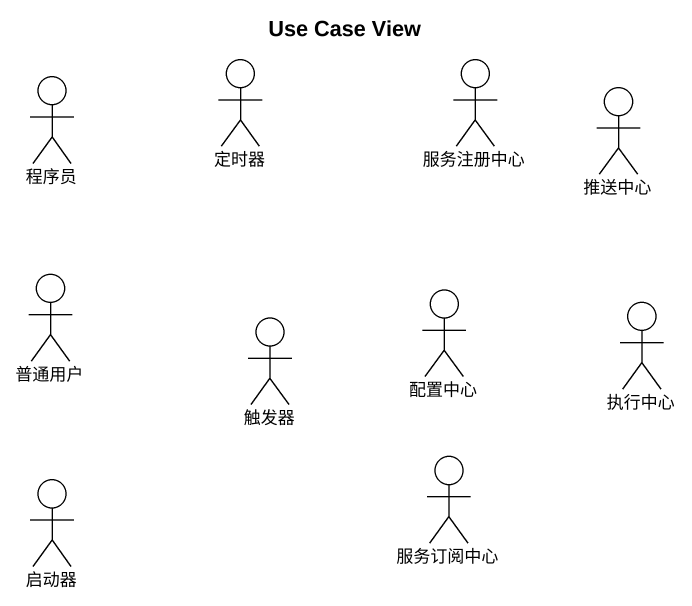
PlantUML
@startuml
title Use Case View
actor 程序员
actor 定时器
actor 服务注册中心
actor 推送中心
actor 普通用户
actor 触发器
actor 配置中心
actor 执行中心
actor 服务订阅中心
actor 启动器
@enduml
